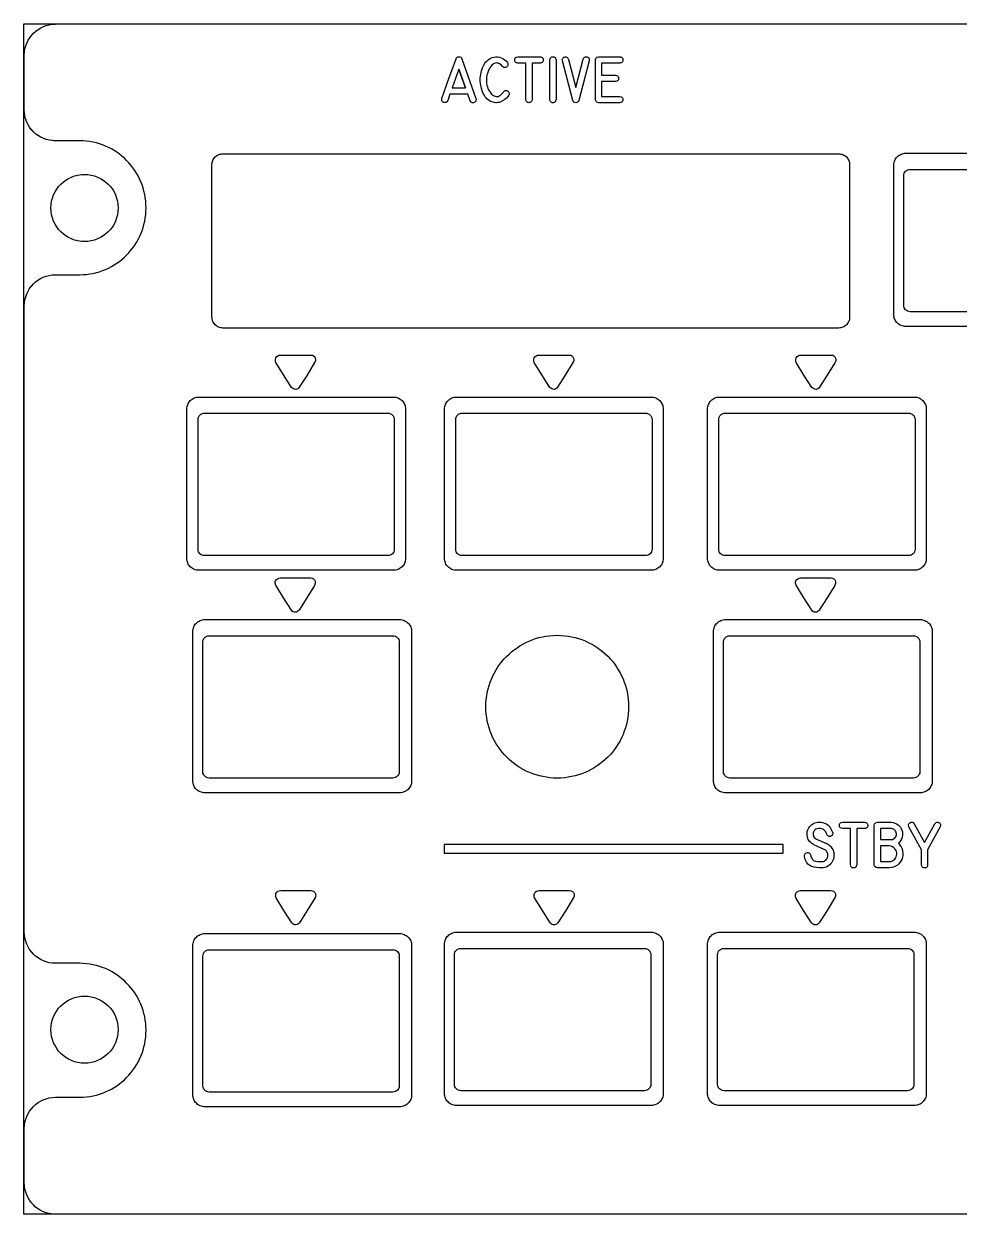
# Model space of a CAD drawing. Extents: x 686 to 831, y 82 to 686.
# Drawn here: x 685.8 to 755.1, y 509.8 to 598 of the extents above; entities that cross this region are included whole.
import ezdxf

# ---------------------------------------------------------------- set-up
doc = ezdxf.new("R2010")
doc.units = 0
for name, color, linetype in [('_BACKPANEL', 5, 'CONTINUOUS'), ('_ENGRAVING', 105, 'CONTINUOUS'), ('_TOPLAYER', 1, 'CONTINUOUS')]:
    doc.layers.add(name, color=color, linetype=linetype)

msp = doc.modelspace()

# ---------------------------------------------------------------- linework, layer by layer
at = {"layer": '_BACKPANEL'}
for points in [[(830.8, 538.446), (830.8, 519.803), (830.8, 509.815), (685.8, 509.815), (685.8, 519.803), (685.8, 538.837), (685.8, 557.229), (685.8, 573.029), (685.8, 583.017), (685.8, 593.006), (685.8, 598), (830.8, 598), (830.8, 593.006), (830.8, 583.017), (830.8, 573.029), (830.8, 558.207)], [(700.552, 588.372), (746.17, 588.372), (746.253, 588.368), (746.333, 588.355), (746.411, 588.335), (746.485, 588.308), (746.556, 588.274), (746.623, 588.234), (746.743, 588.135), (746.842, 588.015), (746.883, 587.948), (746.917, 587.877), (746.944, 587.803), (746.964, 587.725), (746.976, 587.644), (746.98, 587.562), (746.98, 576.272), (746.976, 576.19), (746.964, 576.109), (746.944, 576.032), (746.917, 575.957), (746.883, 575.886), (746.842, 575.819), (746.743, 575.699), (746.623, 575.601), (746.556, 575.56), (746.485, 575.526), (746.411, 575.499), (746.333, 575.479), (746.253, 575.466), (746.17, 575.462), (700.552, 575.462), (700.469, 575.466), (700.388, 575.479), (700.311, 575.499), (700.236, 575.526), (700.165, 575.56), (700.099, 575.601), (699.979, 575.699), (699.88, 575.819), (699.839, 575.886), (699.805, 575.957), (699.778, 576.032), (699.758, 576.109), (699.746, 576.19), (699.741, 576.272), (699.741, 587.562), (699.746, 587.644), (699.758, 587.725), (699.778, 587.803), (699.805, 587.877), (699.839, 587.948), (699.88, 588.015), (699.979, 588.135), (700.099, 588.234), (700.165, 588.274), (700.236, 588.308), (700.311, 588.335), (700.388, 588.355), (700.469, 588.368)], [(687.812, 584.356), (687.825, 584.61), (687.862, 584.857), (687.924, 585.096), (688.007, 585.324), (688.112, 585.542), (688.237, 585.747), (688.38, 585.939), (688.541, 586.115), (688.717, 586.276), (688.909, 586.419), (689.114, 586.544), (689.331, 586.649), (689.56, 586.732), (689.799, 586.793), (690.046, 586.831), (690.3, 586.844), (690.554, 586.831), (690.801, 586.793), (691.04, 586.732), (691.268, 586.649), (691.486, 586.544), (691.691, 586.419), (691.883, 586.276), (692.059, 586.115), (692.22, 585.939), (692.363, 585.747), (692.488, 585.542), (692.593, 585.324), (692.676, 585.096), (692.738, 584.857), (692.775, 584.61), (692.788, 584.356), (692.775, 584.101), (692.738, 583.854), (692.676, 583.616), (692.593, 583.387), (692.488, 583.17), (692.363, 582.965), (692.22, 582.773), (692.059, 582.596), (691.883, 582.436), (691.691, 582.293), (691.486, 582.168), (691.268, 582.063), (691.04, 581.98), (690.801, 581.918), (690.554, 581.881), (690.3, 581.868), (690.046, 581.881), (689.799, 581.918), (689.56, 581.98), (689.331, 582.063), (689.114, 582.168), (688.909, 582.293), (688.717, 582.436), (688.541, 582.596), (688.38, 582.773), (688.237, 582.965), (688.112, 583.17), (688.007, 583.387), (687.924, 583.616), (687.862, 583.854), (687.825, 584.101)], [(698.769, 570.351), (713.19, 570.351), (713.282, 570.346), (713.37, 570.333), (713.456, 570.311), (713.538, 570.281), (713.616, 570.243), (713.69, 570.198), (713.758, 570.147), (713.822, 570.089), (713.879, 570.026), (713.931, 569.957), (713.976, 569.884), (714.013, 569.805), (714.043, 569.723), (714.065, 569.638), (714.079, 569.549), (714.083, 569.458), (714.083, 558.407), (714.079, 558.316), (714.065, 558.227), (714.043, 558.141), (714.013, 558.059), (713.976, 557.981), (713.931, 557.908), (713.879, 557.839), (713.822, 557.776), (713.758, 557.718), (713.69, 557.666), (713.616, 557.622), (713.538, 557.584), (713.456, 557.554), (713.37, 557.532), (713.282, 557.519), (713.19, 557.514), (698.769, 557.514), (698.678, 557.519), (698.589, 557.532), (698.504, 557.554), (698.422, 557.584), (698.344, 557.622), (698.27, 557.666), (698.201, 557.718), (698.138, 557.776), (698.08, 557.839), (698.029, 557.908), (697.984, 557.981), (697.946, 558.059), (697.916, 558.141), (697.894, 558.227), (697.881, 558.316), (697.876, 558.407), (697.876, 569.458), (697.881, 569.549), (697.894, 569.638), (697.916, 569.723), (697.946, 569.805), (697.984, 569.884), (698.029, 569.957), (698.08, 570.026), (698.138, 570.089), (698.201, 570.147), (698.27, 570.198), (698.344, 570.243), (698.422, 570.281), (698.504, 570.311), (698.589, 570.333), (698.678, 570.346)], [(717.861, 570.351), (732.282, 570.351), (732.374, 570.346), (732.462, 570.333), (732.548, 570.311), (732.63, 570.281), (732.708, 570.243), (732.782, 570.198), (732.85, 570.147), (732.914, 570.089), (732.971, 570.026), (733.023, 569.957), (733.068, 569.884), (733.105, 569.805), (733.135, 569.723), (733.157, 569.638), (733.171, 569.549), (733.175, 569.458), (733.175, 558.407), (733.171, 558.316), (733.157, 558.227), (733.135, 558.141), (733.105, 558.059), (733.068, 557.981), (733.023, 557.908), (732.971, 557.839), (732.914, 557.776), (732.85, 557.718), (732.782, 557.666), (732.708, 557.622), (732.63, 557.584), (732.548, 557.554), (732.462, 557.532), (732.374, 557.519), (732.282, 557.514), (717.861, 557.514), (717.77, 557.519), (717.681, 557.532), (717.596, 557.554), (717.514, 557.584), (717.436, 557.622), (717.362, 557.666), (717.293, 557.718), (717.23, 557.776), (717.172, 557.839), (717.121, 557.908), (717.076, 557.981), (717.038, 558.059), (717.008, 558.141), (716.986, 558.227), (716.973, 558.316), (716.968, 558.407), (716.968, 569.458), (716.973, 569.549), (716.986, 569.638), (717.008, 569.723), (717.038, 569.805), (717.076, 569.884), (717.121, 569.957), (717.172, 570.026), (717.23, 570.089), (717.293, 570.147), (717.362, 570.198), (717.436, 570.243), (717.514, 570.281), (717.596, 570.311), (717.681, 570.333), (717.77, 570.346)], [(737.353, 570.351), (751.774, 570.351), (751.866, 570.346), (751.954, 570.333), (752.04, 570.311), (752.122, 570.281), (752.2, 570.243), (752.274, 570.198), (752.342, 570.147), (752.406, 570.089), (752.463, 570.026), (752.515, 569.957), (752.56, 569.884), (752.597, 569.805), (752.627, 569.723), (752.649, 569.638), (752.663, 569.549), (752.667, 569.458), (752.667, 558.407), (752.663, 558.316), (752.649, 558.227), (752.627, 558.141), (752.597, 558.059), (752.56, 557.981), (752.515, 557.908), (752.463, 557.839), (752.406, 557.776), (752.342, 557.718), (752.274, 557.666), (752.2, 557.622), (752.122, 557.584), (752.04, 557.554), (751.954, 557.532), (751.866, 557.519), (751.774, 557.514), (737.353, 557.514), (737.262, 557.519), (737.173, 557.532), (737.088, 557.554), (737.006, 557.584), (736.928, 557.622), (736.854, 557.666), (736.785, 557.718), (736.722, 557.776), (736.664, 557.839), (736.613, 557.908), (736.568, 557.981), (736.53, 558.059), (736.5, 558.141), (736.478, 558.227), (736.465, 558.316), (736.46, 558.407), (736.46, 569.458), (736.465, 569.549), (736.478, 569.638), (736.5, 569.723), (736.53, 569.805), (736.568, 569.884), (736.613, 569.957), (736.664, 570.026), (736.722, 570.089), (736.785, 570.147), (736.854, 570.198), (736.928, 570.243), (737.006, 570.281), (737.088, 570.311), (737.173, 570.333), (737.262, 570.346)], [(699.219, 553.863), (713.641, 553.863), (713.732, 553.859), (713.821, 553.845), (713.906, 553.823), (713.988, 553.793), (714.066, 553.756), (714.14, 553.711), (714.209, 553.659), (714.272, 553.602), (714.33, 553.538), (714.381, 553.47), (714.426, 553.396), (714.463, 553.318), (714.493, 553.236), (714.515, 553.15), (714.529, 553.062), (714.534, 552.97), (714.534, 541.919), (714.529, 541.828), (714.515, 541.739), (714.493, 541.654), (714.463, 541.572), (714.426, 541.494), (714.381, 541.42), (714.33, 541.351), (714.272, 541.288), (714.209, 541.23), (714.14, 541.179), (714.066, 541.134), (713.988, 541.097), (713.906, 541.067), (713.821, 541.045), (713.732, 541.031), (713.641, 541.026), (699.219, 541.026), (699.128, 541.031), (699.039, 541.045), (698.954, 541.067), (698.872, 541.097), (698.794, 541.134), (698.72, 541.179), (698.651, 541.23), (698.588, 541.288), (698.53, 541.351), (698.479, 541.42), (698.434, 541.494), (698.397, 541.572), (698.367, 541.654), (698.344, 541.739), (698.331, 541.828), (698.326, 541.919), (698.326, 552.97), (698.331, 553.062), (698.344, 553.15), (698.367, 553.236), (698.397, 553.318), (698.434, 553.396), (698.479, 553.47), (698.53, 553.538), (698.588, 553.602), (698.651, 553.659), (698.72, 553.711), (698.794, 553.756), (698.872, 553.793), (698.954, 553.823), (699.039, 553.845), (699.128, 553.859)], [(737.794, 553.863), (752.216, 553.863), (752.307, 553.859), (752.396, 553.845), (752.481, 553.823), (752.563, 553.793), (752.641, 553.756), (752.715, 553.711), (752.784, 553.659), (752.847, 553.602), (752.905, 553.538), (752.956, 553.47), (753.001, 553.396), (753.038, 553.318), (753.068, 553.236), (753.09, 553.15), (753.104, 553.062), (753.109, 552.97), (753.109, 541.919), (753.104, 541.828), (753.09, 541.739), (753.068, 541.654), (753.038, 541.572), (753.001, 541.494), (752.956, 541.42), (752.905, 541.351), (752.847, 541.288), (752.784, 541.23), (752.715, 541.179), (752.641, 541.134), (752.563, 541.097), (752.481, 541.067), (752.396, 541.045), (752.307, 541.031), (752.216, 541.026), (737.794, 541.026), (737.703, 541.031), (737.614, 541.045), (737.529, 541.067), (737.447, 541.097), (737.369, 541.134), (737.295, 541.179), (737.226, 541.23), (737.163, 541.288), (737.105, 541.351), (737.054, 541.42), (737.009, 541.494), (736.972, 541.572), (736.942, 541.654), (736.919, 541.739), (736.906, 541.828), (736.901, 541.919), (736.901, 552.97), (736.906, 553.062), (736.919, 553.15), (736.942, 553.236), (736.972, 553.318), (737.009, 553.396), (737.054, 553.47), (737.105, 553.538), (737.163, 553.602), (737.226, 553.659), (737.295, 553.711), (737.369, 553.756), (737.447, 553.793), (737.529, 553.823), (737.614, 553.845), (737.703, 553.859)], [(725.291, 552.699), (725.322, 552.699), (725.595, 552.692), (725.864, 552.672), (726.129, 552.638), (726.389, 552.592), (726.645, 552.533), (726.896, 552.462), (727.142, 552.379), (727.383, 552.284), (727.617, 552.178), (727.845, 552.062), (728.067, 551.934), (728.281, 551.797), (728.489, 551.649), (728.688, 551.492), (728.88, 551.326), (729.064, 551.151), (729.239, 550.967), (729.405, 550.776), (729.562, 550.576), (729.71, 550.368), (729.847, 550.154), (729.975, 549.932), (730.091, 549.704), (730.197, 549.47), (730.292, 549.229), (730.375, 548.984), (730.446, 548.732), (730.505, 548.476), (730.552, 548.216), (730.585, 547.951), (730.606, 547.682), (730.612, 547.409), (730.606, 547.137), (730.585, 546.868), (730.552, 546.603), (730.505, 546.343), (730.446, 546.087), (730.375, 545.835), (730.292, 545.59), (730.197, 545.349), (730.091, 545.115), (729.974, 544.887), (729.847, 544.666), (729.71, 544.451), (729.562, 544.244), (729.405, 544.044), (729.239, 543.852), (729.064, 543.668), (728.88, 543.493), (728.688, 543.327), (728.489, 543.17), (728.281, 543.023), (728.067, 542.886), (727.845, 542.758), (727.617, 542.642), (727.383, 542.536), (727.142, 542.441), (726.896, 542.358), (726.645, 542.287), (726.389, 542.228), (726.129, 542.182), (725.864, 542.148), (725.595, 542.128), (725.322, 542.121), (725.05, 542.128), (724.781, 542.148), (724.516, 542.182), (724.256, 542.228), (724, 542.287), (723.749, 542.358), (723.503, 542.441), (723.263, 542.536), (723.028, 542.642), (722.8, 542.759), (722.579, 542.886), (722.364, 543.023), (722.157, 543.171), (721.957, 543.328), (721.765, 543.494), (721.582, 543.669), (721.407, 543.852), (721.241, 544.044), (721.084, 544.244), (720.936, 544.451), (720.799, 544.666), (720.672, 544.887), (720.555, 545.115), (720.449, 545.35), (720.355, 545.59), (720.271, 545.836), (720.2, 546.087), (720.141, 546.343), (720.095, 546.603), (720.061, 546.868), (720.041, 547.137), (720.034, 547.409), (720.041, 547.68), (720.061, 547.948), (720.094, 548.212), (720.14, 548.471), (720.198, 548.726), (720.269, 548.976), (720.351, 549.221), (720.445, 549.46), (720.55, 549.693), (720.665, 549.921), (720.791, 550.141), (720.928, 550.355), (721.074, 550.562), (721.229, 550.762), (721.394, 550.953), (721.567, 551.137), (721.75, 551.312), (721.94, 551.478), (722.138, 551.635), (722.344, 551.783), (722.557, 551.921), (722.776, 552.048), (723.003, 552.166), (723.235, 552.272), (723.474, 552.368), (723.718, 552.452), (723.968, 552.525), (724.222, 552.585), (724.481, 552.633), (724.744, 552.668), (725.012, 552.69), (725.283, 552.699)], [(699.22, 530.603), (713.641, 530.603), (713.732, 530.599), (713.821, 530.585), (713.906, 530.563), (713.988, 530.533), (714.067, 530.496), (714.14, 530.451), (714.209, 530.4), (714.272, 530.342), (714.33, 530.279), (714.381, 530.21), (714.426, 530.136), (714.464, 530.058), (714.494, 529.976), (714.516, 529.89), (714.529, 529.802), (714.534, 529.71), (714.534, 518.66), (714.529, 518.568), (714.516, 518.48), (714.494, 518.394), (714.464, 518.312), (714.426, 518.234), (714.381, 518.16), (714.33, 518.092), (714.272, 518.028), (714.209, 517.971), (714.14, 517.919), (714.067, 517.874), (713.988, 517.837), (713.906, 517.807), (713.821, 517.785), (713.732, 517.771), (713.641, 517.767), (699.22, 517.767), (699.128, 517.771), (699.04, 517.785), (698.954, 517.807), (698.872, 517.837), (698.794, 517.874), (698.72, 517.919), (698.652, 517.971), (698.588, 518.028), (698.531, 518.092), (698.479, 518.16), (698.434, 518.234), (698.397, 518.312), (698.367, 518.394), (698.345, 518.48), (698.331, 518.568), (698.327, 518.66), (698.327, 529.71), (698.331, 529.802), (698.345, 529.89), (698.367, 529.976), (698.397, 530.058), (698.434, 530.136), (698.479, 530.21), (698.531, 530.279), (698.588, 530.342), (698.652, 530.4), (698.72, 530.451), (698.794, 530.496), (698.872, 530.533), (698.954, 530.563), (699.04, 530.585), (699.128, 530.599)], [(717.863, 530.704), (732.284, 530.704), (732.375, 530.699), (732.464, 530.686), (732.55, 530.664), (732.632, 530.633), (732.71, 530.596), (732.783, 530.551), (732.852, 530.5), (732.915, 530.442), (732.973, 530.379), (733.025, 530.31), (733.069, 530.236), (733.107, 530.158), (733.137, 530.076), (733.159, 529.991), (733.172, 529.902), (733.177, 529.811), (733.177, 518.76), (733.172, 518.668), (733.159, 518.58), (733.137, 518.494), (733.107, 518.412), (733.069, 518.334), (733.025, 518.261), (732.973, 518.192), (732.915, 518.128), (732.852, 518.071), (732.783, 518.019), (732.71, 517.975), (732.632, 517.937), (732.55, 517.907), (732.464, 517.885), (732.375, 517.871), (732.284, 517.867), (717.863, 517.867), (717.772, 517.871), (717.683, 517.885), (717.597, 517.907), (717.515, 517.937), (717.437, 517.975), (717.364, 518.019), (717.295, 518.071), (717.231, 518.128), (717.174, 518.192), (717.122, 518.261), (717.078, 518.334), (717.04, 518.412), (717.01, 518.494), (716.988, 518.58), (716.975, 518.668), (716.97, 518.76), (716.97, 529.811), (716.975, 529.902), (716.988, 529.991), (717.01, 530.076), (717.04, 530.158), (717.078, 530.236), (717.122, 530.31), (717.174, 530.379), (717.231, 530.442), (717.295, 530.5), (717.364, 530.551), (717.437, 530.596), (717.515, 530.633), (717.597, 530.664), (717.683, 530.686), (717.772, 530.699)], [(737.354, 530.704), (751.775, 530.704), (751.866, 530.699), (751.955, 530.686), (752.04, 530.664), (752.122, 530.633), (752.2, 530.596), (752.274, 530.551), (752.343, 530.5), (752.406, 530.442), (752.464, 530.379), (752.515, 530.31), (752.56, 530.236), (752.598, 530.158), (752.628, 530.076), (752.65, 529.991), (752.663, 529.902), (752.668, 529.811), (752.668, 518.76), (752.663, 518.668), (752.65, 518.58), (752.628, 518.494), (752.598, 518.412), (752.56, 518.334), (752.515, 518.261), (752.464, 518.192), (752.406, 518.128), (752.343, 518.071), (752.274, 518.019), (752.2, 517.975), (752.122, 517.937), (752.04, 517.907), (751.955, 517.885), (751.866, 517.871), (751.775, 517.867), (737.354, 517.867), (737.262, 517.871), (737.174, 517.885), (737.088, 517.907), (737.006, 517.937), (736.928, 517.975), (736.854, 518.019), (736.786, 518.071), (736.722, 518.128), (736.664, 518.192), (736.613, 518.261), (736.568, 518.334), (736.531, 518.412), (736.501, 518.494), (736.479, 518.58), (736.465, 518.668), (736.461, 518.76), (736.461, 529.811), (736.465, 529.902), (736.479, 529.991), (736.501, 530.076), (736.531, 530.158), (736.568, 530.236), (736.613, 530.31), (736.664, 530.379), (736.722, 530.442), (736.786, 530.5), (736.854, 530.551), (736.928, 530.596), (737.006, 530.633), (737.088, 530.664), (737.174, 530.686), (737.262, 530.699)], [(687.812, 523.487), (687.825, 523.741), (687.862, 523.988), (687.924, 524.227), (688.007, 524.455), (688.112, 524.673), (688.237, 524.878), (688.38, 525.07), (688.541, 525.246), (688.717, 525.407), (688.909, 525.55), (689.114, 525.675), (689.331, 525.78), (689.56, 525.863), (689.799, 525.924), (690.046, 525.962), (690.3, 525.975), (690.554, 525.962), (690.801, 525.924), (691.04, 525.863), (691.268, 525.78), (691.486, 525.675), (691.691, 525.55), (691.883, 525.407), (692.059, 525.246), (692.22, 525.07), (692.363, 524.878), (692.488, 524.673), (692.593, 524.455), (692.676, 524.227), (692.738, 523.988), (692.775, 523.741), (692.788, 523.487), (692.775, 523.232), (692.738, 522.985), (692.676, 522.747), (692.593, 522.518), (692.488, 522.301), (692.363, 522.096), (692.22, 521.904), (692.059, 521.727), (691.883, 521.567), (691.691, 521.424), (691.486, 521.299), (691.268, 521.194), (691.04, 521.111), (690.801, 521.049), (690.554, 521.012), (690.3, 520.999), (690.046, 521.012), (689.799, 521.049), (689.56, 521.111), (689.331, 521.194), (689.114, 521.299), (688.909, 521.424), (688.717, 521.567), (688.541, 521.727), (688.38, 521.904), (688.237, 522.096), (688.112, 522.301), (688.007, 522.518), (687.924, 522.747), (687.862, 522.985), (687.825, 523.232)]]:
    msp.add_lwpolyline(points, close=True, dxfattribs=at)
msp.add_lwpolyline([(765.571, 575.577), (751.15, 575.577), (751.059, 575.582), (750.97, 575.595), (750.885, 575.617), (750.803, 575.647), (750.725, 575.685), (750.651, 575.729), (750.582, 575.781), (750.519, 575.839), (750.461, 575.902), (750.41, 575.971), (750.365, 576.044), (750.327, 576.122), (750.297, 576.204), (750.275, 576.29), (750.262, 576.379), (750.257, 576.47), (750.257, 587.521), (750.262, 587.612), (750.275, 587.701), (750.297, 587.786), (750.327, 587.868), (750.365, 587.947), (750.41, 588.02), (750.461, 588.089), (750.519, 588.152), (750.582, 588.21), (750.651, 588.261), (750.725, 588.306), (750.803, 588.344), (750.885, 588.374), (750.97, 588.396), (751.059, 588.409), (751.15, 588.414), (765.571, 588.414)], dxfattribs=at)
at = {"layer": '_ENGRAVING'}
for points in [[(716.776, 592.478), (717.299, 593.942), (717.823, 595.407), (717.857, 595.473), (717.904, 595.521), (717.964, 595.55), (718.037, 595.56), (718.11, 595.551), (718.171, 595.523), (718.218, 595.475), (718.252, 595.407), (719.298, 592.469), (719.307, 592.363), (719.301, 592.317), (719.287, 592.277), (719.266, 592.241), (719.237, 592.211), (719.201, 592.187), (719.157, 592.167), (719.111, 592.154), (719.068, 592.15), (719.028, 592.155), (718.99, 592.168), (718.955, 592.19), (718.922, 592.22), (718.865, 592.307), (718.697, 592.782), (717.368, 592.782), (717.205, 592.318), (717.148, 592.231), (717.115, 592.201), (717.079, 592.179), (717.04, 592.167), (716.999, 592.163), (716.955, 592.167), (716.909, 592.181), (716.864, 592.202), (716.828, 592.227), (716.8, 592.257), (716.779, 592.291), (716.767, 592.331), (716.762, 592.375)], [(721.719, 592.689), (721.704, 592.667), (721.696, 592.656), (721.69, 592.646), (721.569, 592.503), (721.432, 592.382), (721.276, 592.284), (721.104, 592.208), (721.013, 592.18), (720.923, 592.162), (720.833, 592.153), (720.743, 592.154), (720.654, 592.165), (720.565, 592.185), (720.477, 592.215), (720.388, 592.255), (720.29, 592.312), (720.197, 592.377), (720.112, 592.452), (720.034, 592.535), (719.962, 592.628), (719.897, 592.729), (719.839, 592.84), (719.788, 592.96), (719.705, 593.21), (719.651, 593.466), (719.623, 593.727), (719.623, 593.992), (719.65, 594.255), (719.706, 594.506), (719.789, 594.747), (719.9, 594.977), (719.966, 595.084), (720.039, 595.18), (720.12, 595.266), (720.207, 595.341), (720.301, 595.406), (720.403, 595.461), (720.511, 595.505), (720.627, 595.538), (720.763, 595.559), (720.9, 595.557), (721.037, 595.532), (721.173, 595.484), (721.303, 595.419), (721.421, 595.342), (721.526, 595.252), (721.62, 595.151), (721.628, 595.14), (721.658, 595.089), (721.673, 595.035), (721.673, 594.979), (721.659, 594.921), (721.632, 594.867), (721.596, 594.824), (721.551, 594.793), (721.497, 594.772), (721.436, 594.765), (721.377, 594.775), (721.32, 594.803), (721.266, 594.849), (721.158, 594.962), (721.051, 595.041), (720.999, 595.068), (720.947, 595.086), (720.896, 595.096), (720.845, 595.098), (720.747, 595.084), (720.653, 595.051), (720.566, 594.999), (720.483, 594.929), (720.407, 594.843), (720.337, 594.747), (720.274, 594.639), (720.217, 594.52), (720.169, 594.397), (720.132, 594.278), (720.104, 594.164), (720.087, 594.053), (720.076, 593.931), (720.074, 593.81), (720.079, 593.688), (720.092, 593.565), (720.115, 593.445), (720.147, 593.327), (720.189, 593.214), (720.24, 593.104), (720.344, 592.932), (720.401, 592.86), (720.461, 592.796), (720.524, 592.741), (720.591, 592.695), (720.661, 592.658), (720.733, 592.63), (720.808, 592.613), (720.881, 592.612), (720.955, 592.626), (721.028, 592.654), (721.1, 592.698), (721.172, 592.757), (721.244, 592.831), (721.315, 592.92), (721.346, 592.963), (721.384, 593.001), (721.423, 593.03), (721.463, 593.049), (721.503, 593.058), (721.544, 593.058), (721.585, 593.048), (721.627, 593.028), (721.669, 592.999), (721.736, 592.928), (721.756, 592.891), (721.767, 592.853), (721.769, 592.813), (721.761, 592.773), (721.745, 592.731)], [(723.001, 592.39), (723.001, 595.091), (722.402, 595.091), (722.349, 595.099), (722.303, 595.113), (722.263, 595.133), (722.231, 595.159), (722.207, 595.191), (722.189, 595.23), (722.178, 595.274), (722.175, 595.325), (722.179, 595.376), (722.189, 595.42), (722.207, 595.459), (722.232, 595.491), (722.264, 595.518), (722.303, 595.538), (722.402, 595.56), (724.058, 595.56), (724.11, 595.552), (724.156, 595.538), (724.195, 595.518), (724.227, 595.492), (724.251, 595.46), (724.269, 595.421), (724.28, 595.376), (724.283, 595.325), (724.28, 595.274), (724.27, 595.229), (724.252, 595.19), (724.227, 595.158), (724.196, 595.132), (724.157, 595.112), (724.111, 595.099), (724.058, 595.091), (723.461, 595.091), (723.461, 592.39), (723.432, 592.287), (723.409, 592.246), (723.382, 592.214), (723.349, 592.188), (723.311, 592.17), (723.268, 592.16), (723.22, 592.157), (723.172, 592.161), (723.13, 592.173), (723.094, 592.191), (723.064, 592.217), (723.039, 592.249), (723.021, 592.289)], [(725.233, 592.386), (725.205, 592.284), (725.184, 592.244), (725.157, 592.211), (725.126, 592.185), (725.089, 592.167), (725.048, 592.156), (725.001, 592.153), (724.954, 592.157), (724.913, 592.168), (724.876, 592.186), (724.845, 592.212), (724.819, 592.244), (724.797, 592.285), (724.77, 592.386), (724.77, 595.324), (724.797, 595.427), (724.819, 595.467), (724.845, 595.5), (724.876, 595.526), (724.913, 595.544), (724.954, 595.555), (725.001, 595.559), (725.048, 595.556), (725.089, 595.545), (725.126, 595.526), (725.157, 595.501), (725.184, 595.468), (725.205, 595.427), (725.233, 595.324)], [(725.7, 595.246), (725.698, 595.352), (725.708, 595.397), (725.726, 595.436), (725.75, 595.469), (725.781, 595.497), (725.82, 595.519), (725.865, 595.535), (725.913, 595.544), (725.956, 595.544), (725.997, 595.536), (726.033, 595.52), (726.067, 595.494), (726.096, 595.461), (726.145, 595.367), (726.694, 593.294), (727.247, 595.387), (727.296, 595.481), (727.327, 595.515), (727.361, 595.54), (727.398, 595.556), (727.44, 595.563), (727.485, 595.562), (727.534, 595.551), (727.581, 595.533), (727.62, 595.51), (727.652, 595.482), (727.675, 595.449), (727.691, 595.411), (727.699, 595.368), (727.691, 595.266), (726.915, 592.33), (726.876, 592.255), (726.827, 592.201), (726.767, 592.169), (726.696, 592.158), (726.625, 592.168), (726.564, 592.199), (726.513, 592.251), (726.473, 592.323)], [(729.959, 595.096), (728.607, 595.096), (728.607, 594.187), (729.638, 594.187), (729.739, 594.16), (729.779, 594.138), (729.811, 594.111), (729.836, 594.079), (729.854, 594.041), (729.865, 593.999), (729.869, 593.951), (729.865, 593.903), (729.854, 593.86), (729.836, 593.823), (729.81, 593.791), (729.778, 593.764), (729.738, 593.743), (729.638, 593.716), (728.607, 593.716), (728.607, 592.624), (729.959, 592.624), (730.06, 592.596), (730.099, 592.575), (730.132, 592.548), (730.157, 592.516), (730.175, 592.479), (730.185, 592.437), (730.189, 592.39), (730.185, 592.342), (730.175, 592.3), (730.157, 592.263), (730.132, 592.232), (730.099, 592.205), (730.06, 592.184), (729.959, 592.157), (728.381, 592.157), (728.29, 592.182), (728.252, 592.203), (728.221, 592.229), (728.195, 592.262), (728.174, 592.3), (728.149, 592.393), (728.149, 595.327), (728.175, 595.424), (728.196, 595.463), (728.222, 595.495), (728.254, 595.521), (728.291, 595.54), (728.381, 595.56), (729.959, 595.56), (730.013, 595.552), (730.06, 595.539), (730.099, 595.519), (730.131, 595.492), (730.156, 595.46), (730.174, 595.422), (730.185, 595.377), (730.188, 595.327), (730.184, 595.276), (730.174, 595.231), (730.156, 595.193), (730.13, 595.161), (730.098, 595.136), (730.059, 595.116), (730.013, 595.103)], [(718.531, 593.249), (718.035, 594.644), (717.536, 593.249)], [(718.035, 594.644), (718.531, 593.249)], [(745.279, 537.267), (745.305, 537.256), (745.334, 537.241), (745.36, 537.226), (745.385, 537.21), (745.412, 537.194), (745.488, 537.138), (745.557, 537.077), (745.618, 537.01), (745.672, 536.938), (745.718, 536.861), (745.756, 536.779), (745.787, 536.692), (745.809, 536.599), (745.827, 536.448), (745.822, 536.293), (745.803, 536.183), (745.771, 536.077), (745.726, 535.975), (745.667, 535.877), (745.599, 535.787), (745.522, 535.708), (745.437, 535.64), (745.344, 535.582), (745.238, 535.533), (745.131, 535.498), (745.022, 535.477), (744.91, 535.47), (744.724, 535.476), (744.542, 535.494), (744.365, 535.525), (744.192, 535.568), (744.109, 535.598), (744.033, 535.638), (743.962, 535.688), (743.898, 535.749), (743.84, 535.82), (743.788, 535.901), (743.743, 535.993), (743.703, 536.095), (743.674, 536.207), (743.651, 536.323), (743.646, 536.381), (743.653, 536.435), (743.674, 536.486), (743.709, 536.533), (743.752, 536.571), (743.801, 536.596), (743.854, 536.606), (743.912, 536.602), (743.972, 536.582), (744.021, 536.549), (744.061, 536.501), (744.091, 536.44), (744.096, 536.425), (744.142, 536.264), (744.203, 536.139), (744.238, 536.09), (744.278, 536.05), (744.321, 536.019), (744.368, 535.997), (744.474, 535.967), (744.599, 535.947), (744.744, 535.936), (744.907, 535.934), (744.984, 535.939), (745.054, 535.953), (745.118, 535.977), (745.175, 536.01), (745.227, 536.053), (745.272, 536.106), (745.311, 536.167), (745.344, 536.239), (745.364, 536.307), (745.374, 536.377), (745.372, 536.448), (745.36, 536.521), (745.338, 536.591), (745.307, 536.655), (745.267, 536.713), (745.219, 536.764), (745.164, 536.805), (745.095, 536.842), (744.344, 537.178), (744.32, 537.191), (744.232, 537.243), (744.153, 537.301), (744.083, 537.363), (744.021, 537.431), (743.968, 537.504), (743.924, 537.583), (743.889, 537.666), (743.862, 537.755), (743.841, 537.859), (743.831, 537.961), (743.832, 538.06), (743.846, 538.157), (743.87, 538.25), (743.907, 538.341), (743.955, 538.429), (744.014, 538.515), (744.082, 538.594), (744.154, 538.662), (744.232, 538.72), (744.315, 538.767), (744.403, 538.804), (744.496, 538.83), (744.595, 538.846), (744.698, 538.851), (744.876, 538.846), (745.045, 538.814), (745.127, 538.793), (745.209, 538.76), (745.305, 538.707), (745.39, 538.645), (745.462, 538.573), (745.522, 538.492), (745.626, 538.315), (745.719, 538.124), (745.733, 538.081), (745.738, 538.003), (745.717, 537.933), (745.676, 537.871), (745.642, 537.841), (745.599, 537.816), (745.554, 537.801), (745.507, 537.797), (745.457, 537.805), (745.41, 537.821), (745.368, 537.849), (745.333, 537.888), (745.303, 537.937), (745.213, 538.133), (745.156, 538.224), (745.079, 538.299), (745.01, 538.338), (744.936, 538.365), (744.831, 538.383), (744.682, 538.388), (744.579, 538.375), (744.49, 538.339), (744.413, 538.279), (744.349, 538.196), (744.316, 538.134), (744.295, 538.069), (744.287, 538), (744.291, 537.927), (744.31, 537.84), (744.344, 537.764), (744.394, 537.698), (744.459, 537.642), (744.474, 537.632), (744.492, 537.621), (744.51, 537.613), (744.529, 537.604)], [(747.053, 535.696), (747.053, 538.385), (746.457, 538.385), (746.358, 538.406), (746.319, 538.426), (746.287, 538.452), (746.262, 538.484), (746.244, 538.522), (746.234, 538.567), (746.231, 538.617), (746.234, 538.668), (746.245, 538.712), (746.263, 538.75), (746.288, 538.783), (746.319, 538.809), (746.358, 538.829), (746.457, 538.851), (748.104, 538.851), (748.157, 538.844), (748.202, 538.83), (748.241, 538.81), (748.272, 538.784), (748.297, 538.751), (748.315, 538.713), (748.325, 538.668), (748.329, 538.617), (748.326, 538.566), (748.315, 538.522), (748.298, 538.483), (748.273, 538.451), (748.241, 538.425), (748.203, 538.406), (748.157, 538.392), (748.104, 538.385), (747.51, 538.385), (747.51, 535.696), (747.481, 535.594), (747.459, 535.554), (747.432, 535.521), (747.399, 535.496), (747.362, 535.478), (747.319, 535.468), (747.271, 535.465), (747.223, 535.469), (747.181, 535.48), (747.145, 535.499), (747.115, 535.524), (747.091, 535.557), (747.072, 535.596)], [(750.051, 538.851), (750.2, 538.829), (750.335, 538.79), (750.459, 538.734), (750.57, 538.661), (750.667, 538.575), (750.748, 538.481), (750.813, 538.378), (750.861, 538.267), (750.893, 538.149), (750.907, 538.029), (750.904, 537.904), (750.883, 537.776), (750.843, 537.648), (750.782, 537.526), (750.7, 537.409), (750.597, 537.297), (750.71, 537.16), (750.8, 537.018), (750.866, 536.871), (750.908, 536.718), (750.929, 536.565), (750.93, 536.417), (750.91, 536.275), (750.87, 536.137), (750.811, 536.007), (750.734, 535.887), (750.638, 535.777), (750.524, 535.678), (750.393, 535.594), (750.247, 535.531), (750.087, 535.487), (749.912, 535.465), (749.907, 535.465), (749.044, 535.465), (748.954, 535.49), (748.886, 535.536), (748.839, 535.605), (748.813, 535.695), (748.813, 538.616), (748.838, 538.708), (748.859, 538.746), (748.885, 538.778), (748.916, 538.804), (748.953, 538.825), (749.044, 538.851)], [(753.3, 538.73), (753.367, 538.809), (753.403, 538.834), (753.44, 538.85), (753.479, 538.857), (753.52, 538.855), (753.562, 538.844), (753.606, 538.823), (753.647, 538.796), (753.679, 538.766), (753.703, 538.731), (753.719, 538.694), (753.726, 538.652), (753.725, 538.608), (753.698, 538.507), (752.765, 536.809), (752.765, 535.703), (752.745, 535.6), (752.726, 535.56), (752.701, 535.527), (752.67, 535.501), (752.632, 535.483), (752.588, 535.472), (752.538, 535.468), (752.489, 535.472), (752.445, 535.483), (752.407, 535.501), (752.376, 535.527), (752.351, 535.56), (752.332, 535.6), (752.312, 535.703), (752.312, 536.809), (751.381, 538.507), (751.354, 538.607), (751.353, 538.651), (751.359, 538.692), (751.374, 538.73), (751.398, 538.764), (751.429, 538.794), (751.468, 538.821), (751.511, 538.841), (751.553, 538.852), (751.593, 538.855), (751.632, 538.848), (751.671, 538.832), (751.708, 538.807), (751.778, 538.73), (752.539, 537.345)], [(750.051, 538.382), (749.273, 538.382), (749.273, 537.566), (750.056, 537.566), (750.151, 537.584), (750.232, 537.614), (750.3, 537.658), (750.356, 537.714), (750.399, 537.779), (750.429, 537.845), (750.446, 537.914), (750.452, 537.986), (750.444, 538.056), (750.425, 538.124), (750.393, 538.189), (750.348, 538.25), (750.292, 538.303), (750.224, 538.343), (750.144, 538.369)], [(716.955, 536.571), (742.065, 536.571), (742.065, 537.207), (716.955, 537.207)], [(749.907, 535.933), (750.037, 535.948), (750.15, 535.984), (750.247, 536.039), (750.327, 536.115), (750.391, 536.202), (750.437, 536.294), (750.466, 536.391), (750.477, 536.492), (750.471, 536.595), (750.448, 536.694), (750.406, 536.789), (750.347, 536.882), (750.269, 536.964), (750.174, 537.028), (750.059, 537.074), (749.927, 537.102), (749.273, 537.102), (749.273, 535.933)]]:
    msp.add_lwpolyline(points, close=True, dxfattribs=at)
for points in [[(707.07, 573.458, -0.340537), (707.399, 573.223, -0.176623), (707.348, 572.898), (706.783, 571.982), (706.204, 571.075, -0.2222), (705.945, 570.921, -0.234357), (705.64, 571.062), (705.051, 571.984), (704.477, 572.914, -0.151708), (704.463, 573.252, -0.288478), (704.82, 573.458)], [(726.209, 573.458, -0.340537), (726.538, 573.223, -0.176623), (726.486, 572.898), (725.921, 571.982), (725.342, 571.075, -0.2222), (725.083, 570.921, -0.234357), (724.778, 571.062), (724.19, 571.984), (723.616, 572.914, -0.151708), (723.601, 573.252, -0.288478), (723.959, 573.458)], [(745.621, 573.457, -0.340537), (745.95, 573.223, -0.176623), (745.898, 572.897), (745.333, 571.981), (744.754, 571.075, -0.2222), (744.495, 570.921, -0.234357), (744.19, 571.061), (743.602, 571.983), (743.028, 572.914, -0.151708), (743.013, 573.252, -0.288478), (743.371, 573.457)], [(707.056, 556.947, -0.340537), (707.385, 556.712, -0.176623), (707.334, 556.386), (706.769, 555.471), (706.19, 554.564, -0.2222), (705.931, 554.41, -0.234357), (705.626, 554.551), (705.037, 555.472), (704.463, 556.403, -0.151708), (704.449, 556.741, -0.288478), (704.806, 556.947)], [(745.607, 556.946, -0.340537), (745.936, 556.711, -0.176623), (745.884, 556.386), (745.319, 555.47), (744.74, 554.563, -0.2222), (744.481, 554.41, -0.234357), (744.176, 554.55), (743.588, 555.472), (743.014, 556.403, -0.151708), (742.999, 556.74, -0.288478), (743.357, 556.946)], [(707.091, 533.784, -0.340537), (707.42, 533.55, -0.176623), (707.368, 533.224), (706.803, 532.308), (706.224, 531.402, -0.2222), (705.965, 531.248, -0.234357), (705.66, 531.388), (705.071, 532.31), (704.497, 533.241, -0.151708), (704.483, 533.579, -0.288478), (704.84, 533.784)], [(726.237, 533.784, -0.340537), (726.566, 533.55, -0.176623), (726.514, 533.224), (725.949, 532.308), (725.37, 531.402, -0.2222), (725.111, 531.248, -0.234357), (724.806, 531.388), (724.218, 532.31), (723.644, 533.241, -0.151708), (723.629, 533.579, -0.288478), (723.987, 533.784)], [(745.599, 533.784, -0.340537), (745.928, 533.549, -0.176623), (745.876, 533.223), (745.311, 532.308), (744.732, 531.401, -0.2222), (744.473, 531.247, -0.234357), (744.168, 531.388), (743.579, 532.31), (743.005, 533.24, -0.151708), (742.991, 533.578, -0.288478), (743.348, 533.784)]]:
    msp.add_lwpolyline(points, format="xyb", close=True, dxfattribs=at)
at = {"layer": '_TOPLAYER'}
for points in [[(828.55, 509.815), (688.15, 509.815), (687.914, 509.827), (687.684, 509.862), (687.462, 509.919), (687.249, 509.998), (687.046, 510.096), (686.855, 510.212), (686.677, 510.347), (686.513, 510.497), (686.363, 510.662), (686.23, 510.842), (686.114, 511.034), (686.016, 511.237), (685.938, 511.451), (685.881, 511.674), (685.846, 511.906), (685.834, 512.144), (685.834, 516.16), (685.847, 516.397), (685.883, 516.626), (685.94, 516.848), (686.018, 517.06), (686.115, 517.262), (686.231, 517.453), (686.363, 517.631), (686.512, 517.795), (686.675, 517.944), (686.853, 518.078), (687.042, 518.194), (687.243, 518.292), (687.455, 518.371), (687.675, 518.429), (687.904, 518.466), (688.139, 518.479), (689.952, 518.479), (690.204, 518.486), (690.453, 518.505), (690.699, 518.537), (690.94, 518.581), (691.178, 518.636), (691.41, 518.704), (691.638, 518.782), (691.861, 518.871), (692.078, 518.971), (692.29, 519.081), (692.495, 519.201), (692.694, 519.33), (692.887, 519.469), (693.072, 519.617), (693.25, 519.773), (693.421, 519.937), (693.583, 520.11), (693.737, 520.29), (693.883, 520.478), (694.02, 520.672), (694.147, 520.874), (694.265, 521.081), (694.374, 521.295), (694.472, 521.514), (694.56, 521.739), (694.637, 521.969), (694.703, 522.204), (694.758, 522.443), (694.801, 522.687), (694.832, 522.934), (694.851, 523.185), (694.857, 523.439), (694.851, 523.693), (694.832, 523.944), (694.801, 524.191), (694.758, 524.434), (694.703, 524.674), (694.637, 524.908), (694.56, 525.138), (694.472, 525.363), (694.374, 525.583), (694.265, 525.797), (694.147, 526.004), (694.02, 526.206), (693.883, 526.4), (693.737, 526.588), (693.583, 526.768), (693.421, 526.941), (693.25, 527.105), (693.072, 527.262), (692.887, 527.409), (692.694, 527.548), (692.495, 527.678), (692.29, 527.798), (692.078, 527.908), (691.861, 528.007), (691.638, 528.097), (691.41, 528.175), (691.178, 528.242), (690.94, 528.298), (690.699, 528.342), (690.453, 528.374), (690.204, 528.393), (689.952, 528.399), (688.15, 528.399), (687.914, 528.411), (687.684, 528.447), (687.462, 528.504), (687.249, 528.582), (687.046, 528.681), (686.855, 528.797), (686.677, 528.931), (686.513, 529.082), (686.363, 529.247), (686.23, 529.426), (686.114, 529.618), (686.016, 529.822), (685.938, 530.036), (685.881, 530.259), (685.846, 530.491), (685.834, 530.729), (685.834, 533.053), (685.834, 542.688), (685.829, 543.815), (685.83, 546.367), (685.831, 562.37), (685.833, 569.441), (685.833, 573.755), (685.834, 577.084), (685.846, 577.321), (685.881, 577.552), (685.938, 577.774), (686.015, 577.987), (686.112, 578.19), (686.228, 578.382), (686.36, 578.56), (686.509, 578.726), (686.672, 578.876), (686.85, 579.01), (687.04, 579.127), (687.242, 579.225), (687.453, 579.304), (687.674, 579.363), (687.904, 579.399), (688.14, 579.413), (689.952, 579.413), (690.205, 579.42), (690.454, 579.439), (690.699, 579.471), (690.941, 579.515), (691.178, 579.57), (691.411, 579.637), (691.639, 579.716), (691.862, 579.805), (692.079, 579.905), (692.291, 580.015), (692.496, 580.135), (692.695, 580.264), (692.887, 580.403), (693.073, 580.55), (693.251, 580.707), (693.421, 580.871), (693.583, 581.044), (693.738, 581.224), (693.883, 581.412), (694.02, 581.606), (694.148, 581.807), (694.266, 582.015), (694.374, 582.229), (694.472, 582.448), (694.56, 582.673), (694.637, 582.903), (694.703, 583.138), (694.758, 583.377), (694.801, 583.621), (694.832, 583.868), (694.851, 584.119), (694.858, 584.373), (694.851, 584.627), (694.832, 584.877), (694.801, 585.125), (694.758, 585.368), (694.703, 585.607), (694.637, 585.842), (694.56, 586.072), (694.472, 586.297), (694.374, 586.517), (694.266, 586.731), (694.148, 586.938), (694.02, 587.14), (693.883, 587.334), (693.738, 587.522), (693.583, 587.702), (693.421, 587.875), (693.251, 588.039), (693.073, 588.196), (692.887, 588.343), (692.695, 588.482), (692.496, 588.612), (692.291, 588.732), (692.079, 588.842), (691.862, 588.941), (691.639, 589.031), (691.411, 589.109), (691.178, 589.176), (690.941, 589.232), (690.699, 589.276), (690.454, 589.307), (690.205, 589.327), (689.952, 589.333), (688.151, 589.333), (688.035, 589.335), (687.92, 589.344), (687.908, 589.344), (687.699, 589.377), (687.673, 589.377), (687.477, 589.427), (687.461, 589.432), (687.445, 589.437), (687.268, 589.503), (687.232, 589.518), (687.063, 589.6), (687.053, 589.6), (687.042, 589.607), (687.03, 589.613), (686.855, 589.719), (686.85, 589.728), (686.845, 589.729), (686.672, 589.859), (686.516, 590.001), (686.505, 590.012), (686.367, 590.166), (686.357, 590.176), (686.233, 590.343), (686.223, 590.355), (686.12, 590.524), (686.105, 590.553), (686.021, 590.729), (686.014, 590.743), (686.009, 590.757), (685.94, 590.945), (685.935, 590.958), (685.93, 590.973), (685.879, 591.174), (685.879, 591.184), (685.846, 591.399), (685.846, 591.414), (685.835, 591.645), (685.835, 593.333), (685.835, 595.685), (685.85, 595.92), (685.888, 596.148), (685.946, 596.367), (686.025, 596.578), (686.123, 596.778), (686.24, 596.966), (686.372, 597.142), (686.521, 597.305), (686.684, 597.453), (686.861, 597.585), (687.05, 597.699), (687.25, 597.796), (687.46, 597.874), (687.679, 597.931), (687.906, 597.967), (688.14, 597.981), (688.15, 598.001), (828.549, 597.999)], [(765.076, 576.674), (751.463, 576.674), (751.37, 576.684), (751.282, 576.711), (751.203, 576.754), (751.134, 576.81), (751.077, 576.879), (751.035, 576.958), (751.007, 577.046), (750.998, 577.139), (750.998, 586.753), (751.007, 586.846), (751.035, 586.934), (751.077, 587.013), (751.134, 587.082), (751.203, 587.138), (751.282, 587.181), (751.37, 587.208), (751.463, 587.218), (765.076, 587.218)]]:
    msp.add_lwpolyline(points, dxfattribs=at)
for points in [[(700.552, 588.372), (746.17, 588.372), (746.253, 588.368), (746.333, 588.355), (746.411, 588.335), (746.485, 588.308), (746.556, 588.274), (746.623, 588.234), (746.743, 588.135), (746.842, 588.015), (746.883, 587.948), (746.917, 587.877), (746.944, 587.803), (746.964, 587.725), (746.976, 587.644), (746.98, 587.562), (746.98, 576.272), (746.976, 576.19), (746.964, 576.109), (746.944, 576.032), (746.917, 575.957), (746.883, 575.886), (746.842, 575.819), (746.743, 575.699), (746.623, 575.601), (746.556, 575.56), (746.485, 575.526), (746.411, 575.499), (746.333, 575.479), (746.253, 575.466), (746.17, 575.462), (700.552, 575.462), (700.469, 575.466), (700.388, 575.479), (700.311, 575.499), (700.236, 575.526), (700.165, 575.56), (700.099, 575.601), (699.979, 575.699), (699.88, 575.819), (699.839, 575.886), (699.805, 575.957), (699.778, 576.032), (699.758, 576.109), (699.746, 576.19), (699.741, 576.272), (699.741, 587.562), (699.746, 587.644), (699.758, 587.725), (699.778, 587.803), (699.805, 587.877), (699.839, 587.948), (699.88, 588.015), (699.979, 588.135), (700.099, 588.234), (700.165, 588.274), (700.236, 588.308), (700.311, 588.335), (700.388, 588.355), (700.469, 588.368)], [(699.173, 569.155), (712.786, 569.155), (712.88, 569.145), (712.967, 569.118), (713.047, 569.075), (713.115, 569.019), (713.172, 568.95), (713.215, 568.871), (713.242, 568.783), (713.252, 568.69), (713.252, 559.076), (713.242, 558.983), (713.215, 558.895), (713.172, 558.816), (713.115, 558.747), (713.047, 558.691), (712.967, 558.648), (712.88, 558.621), (712.786, 558.611), (699.173, 558.611), (699.079, 558.621), (698.992, 558.648), (698.913, 558.691), (698.844, 558.747), (698.787, 558.816), (698.744, 558.895), (698.717, 558.983), (698.708, 559.076), (698.708, 568.69), (698.717, 568.783), (698.744, 568.871), (698.787, 568.95), (698.844, 569.019), (698.913, 569.075), (698.992, 569.118), (699.079, 569.145)], [(718.265, 569.155), (731.878, 569.155), (731.972, 569.145), (732.059, 569.118), (732.139, 569.075), (732.207, 569.019), (732.264, 568.95), (732.307, 568.871), (732.334, 568.783), (732.344, 568.69), (732.344, 559.076), (732.334, 558.983), (732.307, 558.895), (732.264, 558.816), (732.207, 558.747), (732.139, 558.691), (732.059, 558.648), (731.972, 558.621), (731.878, 558.611), (718.265, 558.611), (718.171, 558.621), (718.084, 558.648), (718.005, 558.691), (717.936, 558.747), (717.879, 558.816), (717.836, 558.895), (717.809, 558.983), (717.8, 559.076), (717.8, 568.69), (717.809, 568.783), (717.836, 568.871), (717.879, 568.95), (717.936, 569.019), (718.005, 569.075), (718.084, 569.118), (718.171, 569.145)], [(737.757, 569.155), (751.37, 569.155), (751.464, 569.145), (751.551, 569.118), (751.631, 569.075), (751.699, 569.019), (751.756, 568.95), (751.799, 568.871), (751.826, 568.783), (751.836, 568.69), (751.836, 559.076), (751.826, 558.983), (751.799, 558.895), (751.756, 558.816), (751.699, 558.747), (751.631, 558.691), (751.551, 558.648), (751.464, 558.621), (751.37, 558.611), (737.757, 558.611), (737.663, 558.621), (737.576, 558.648), (737.497, 558.691), (737.428, 558.747), (737.371, 558.816), (737.328, 558.895), (737.301, 558.983), (737.292, 559.076), (737.292, 568.69), (737.301, 568.783), (737.328, 568.871), (737.371, 568.95), (737.428, 569.019), (737.497, 569.075), (737.576, 569.118), (737.663, 569.145)], [(699.532, 552.667), (713.145, 552.667), (713.239, 552.658), (713.327, 552.631), (713.406, 552.588), (713.474, 552.531), (713.531, 552.462), (713.574, 552.383), (713.601, 552.296), (713.611, 552.202), (713.611, 542.589), (713.601, 542.495), (713.574, 542.408), (713.531, 542.329), (713.474, 542.26), (713.406, 542.203), (713.327, 542.16), (713.239, 542.133), (713.145, 542.124), (699.532, 542.124), (699.439, 542.133), (699.351, 542.16), (699.272, 542.203), (699.203, 542.26), (699.146, 542.329), (699.104, 542.408), (699.076, 542.495), (699.067, 542.589), (699.067, 552.202), (699.076, 552.296), (699.104, 552.383), (699.146, 552.462), (699.203, 552.531), (699.272, 552.588), (699.351, 552.631), (699.439, 552.658)], [(725.291, 552.699), (725.322, 552.699), (725.595, 552.692), (725.864, 552.672), (726.129, 552.638), (726.389, 552.592), (726.645, 552.533), (726.896, 552.462), (727.142, 552.379), (727.383, 552.284), (727.617, 552.178), (727.845, 552.062), (728.067, 551.934), (728.281, 551.797), (728.489, 551.649), (728.688, 551.492), (728.88, 551.326), (729.064, 551.151), (729.239, 550.967), (729.405, 550.776), (729.562, 550.576), (729.71, 550.368), (729.847, 550.154), (729.975, 549.932), (730.091, 549.704), (730.197, 549.47), (730.292, 549.229), (730.375, 548.984), (730.446, 548.732), (730.505, 548.476), (730.552, 548.216), (730.585, 547.951), (730.606, 547.682), (730.612, 547.409), (730.606, 547.137), (730.585, 546.868), (730.552, 546.603), (730.505, 546.343), (730.446, 546.087), (730.375, 545.835), (730.292, 545.59), (730.197, 545.349), (730.091, 545.115), (729.974, 544.887), (729.847, 544.666), (729.71, 544.451), (729.562, 544.244), (729.405, 544.044), (729.239, 543.852), (729.064, 543.668), (728.88, 543.493), (728.688, 543.327), (728.489, 543.17), (728.281, 543.023), (728.067, 542.886), (727.845, 542.758), (727.617, 542.642), (727.383, 542.536), (727.142, 542.441), (726.896, 542.358), (726.645, 542.287), (726.389, 542.228), (726.129, 542.182), (725.864, 542.148), (725.595, 542.128), (725.322, 542.121), (725.05, 542.128), (724.781, 542.148), (724.516, 542.182), (724.256, 542.228), (724, 542.287), (723.749, 542.358), (723.503, 542.441), (723.263, 542.536), (723.028, 542.642), (722.8, 542.759), (722.579, 542.886), (722.364, 543.023), (722.157, 543.171), (721.957, 543.328), (721.765, 543.494), (721.582, 543.669), (721.407, 543.852), (721.241, 544.044), (721.084, 544.244), (720.936, 544.451), (720.799, 544.666), (720.672, 544.887), (720.555, 545.115), (720.449, 545.35), (720.355, 545.59), (720.271, 545.836), (720.2, 546.087), (720.141, 546.343), (720.095, 546.603), (720.061, 546.868), (720.041, 547.137), (720.034, 547.409), (720.041, 547.68), (720.061, 547.948), (720.094, 548.212), (720.14, 548.471), (720.198, 548.726), (720.269, 548.976), (720.351, 549.221), (720.445, 549.46), (720.55, 549.693), (720.665, 549.921), (720.791, 550.141), (720.928, 550.355), (721.074, 550.562), (721.229, 550.762), (721.394, 550.953), (721.567, 551.137), (721.75, 551.312), (721.94, 551.478), (722.138, 551.635), (722.344, 551.783), (722.557, 551.921), (722.776, 552.048), (723.003, 552.166), (723.235, 552.272), (723.474, 552.368), (723.718, 552.452), (723.968, 552.525), (724.222, 552.585), (724.481, 552.633), (724.744, 552.668), (725.012, 552.69), (725.283, 552.699)], [(738.107, 552.667), (751.721, 552.667), (751.814, 552.658), (751.902, 552.631), (751.981, 552.588), (752.05, 552.531), (752.106, 552.462), (752.149, 552.383), (752.176, 552.296), (752.186, 552.202), (752.186, 542.589), (752.176, 542.495), (752.149, 542.408), (752.106, 542.329), (752.05, 542.26), (751.981, 542.203), (751.902, 542.16), (751.814, 542.133), (751.721, 542.124), (738.107, 542.124), (738.014, 542.133), (737.926, 542.16), (737.847, 542.203), (737.778, 542.26), (737.722, 542.329), (737.679, 542.408), (737.652, 542.495), (737.642, 542.589), (737.642, 552.202), (737.652, 552.296), (737.679, 552.383), (737.722, 552.462), (737.778, 552.531), (737.847, 552.588), (737.926, 552.631), (738.014, 552.658)], [(699.533, 529.408), (713.146, 529.408), (713.24, 529.398), (713.327, 529.371), (713.406, 529.328), (713.475, 529.271), (713.532, 529.202), (713.575, 529.123), (713.602, 529.036), (713.611, 528.942), (713.611, 519.329), (713.602, 519.235), (713.575, 519.148), (713.532, 519.069), (713.475, 519), (713.406, 518.943), (713.327, 518.9), (713.24, 518.873), (713.146, 518.864), (699.533, 518.864), (699.439, 518.873), (699.352, 518.9), (699.272, 518.943), (699.204, 519), (699.147, 519.069), (699.104, 519.148), (699.077, 519.235), (699.067, 519.329), (699.067, 528.942), (699.077, 529.036), (699.104, 529.123), (699.147, 529.202), (699.204, 529.271), (699.272, 529.328), (699.352, 529.371), (699.439, 529.398)], [(718.176, 529.508), (731.789, 529.508), (731.883, 529.498), (731.97, 529.471), (732.049, 529.428), (732.118, 529.371), (732.175, 529.303), (732.218, 529.224), (732.245, 529.136), (732.254, 529.042), (732.254, 519.429), (732.245, 519.336), (732.218, 519.248), (732.175, 519.169), (732.118, 519.1), (732.049, 519.043), (731.97, 519.001), (731.883, 518.973), (731.789, 518.964), (718.176, 518.964), (718.082, 518.973), (717.995, 519.001), (717.916, 519.043), (717.847, 519.1), (717.79, 519.169), (717.747, 519.248), (717.72, 519.336), (717.711, 519.429), (717.711, 529.042), (717.72, 529.136), (717.747, 529.224), (717.79, 529.303), (717.847, 529.371), (717.916, 529.428), (717.995, 529.471), (718.082, 529.498)], [(737.667, 529.508), (751.28, 529.508), (751.373, 529.498), (751.461, 529.471), (751.54, 529.428), (751.609, 529.371), (751.666, 529.303), (751.708, 529.224), (751.736, 529.136), (751.745, 529.042), (751.745, 519.429), (751.736, 519.336), (751.708, 519.248), (751.666, 519.169), (751.609, 519.1), (751.54, 519.043), (751.461, 519.001), (751.373, 518.973), (751.28, 518.964), (737.667, 518.964), (737.573, 518.973), (737.485, 519.001), (737.406, 519.043), (737.338, 519.1), (737.281, 519.169), (737.238, 519.248), (737.211, 519.336), (737.201, 519.429), (737.201, 529.042), (737.211, 529.136), (737.238, 529.224), (737.281, 529.303), (737.338, 529.371), (737.406, 529.428), (737.485, 529.471), (737.573, 529.498)]]:
    msp.add_lwpolyline(points, close=True, dxfattribs=at)

doc.saveas('drawing.dxf')
